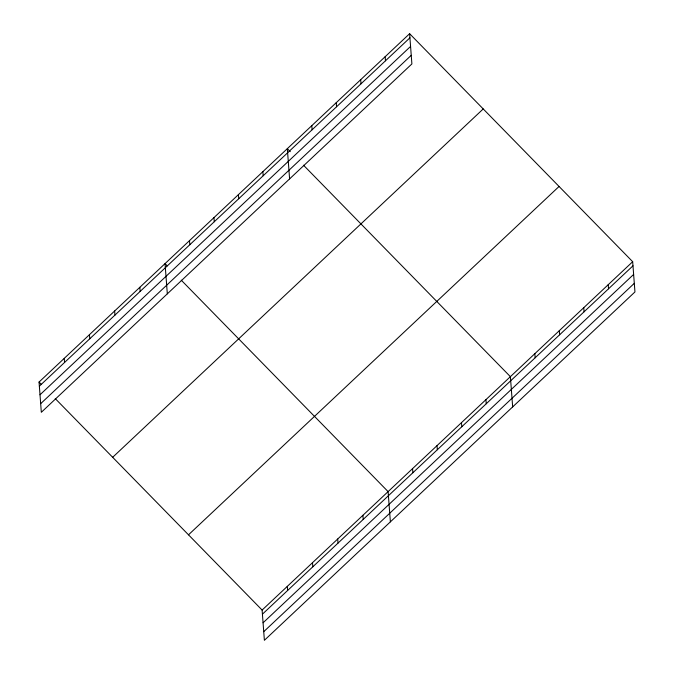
<?xml version="1.0" encoding="UTF-8"?>
<svg xmlns="http://www.w3.org/2000/svg" width="674" height="674" viewBox="0 0 674 674"><rect width="100%" height="100%" fill="white"/><g stroke="black" fill="none" stroke-linecap="round" stroke-linejoin="round"><path stroke-width="1.01" d="M409.615 33.7L411.89 63.937L41.325 412.294L39.05 382.057L409.615 33.7L632.675 261.706L634.95 291.943L264.385 640.3L262.11 610.063L55.251 398.612M39.362 386.16L409.927 37.811M40.01 394.787L410.567 46.43M40.676 403.667L411.241 55.31M112.659 457.301L483.224 108.944M188.501 534.819L559.066 186.462M262.11 610.063L632.675 261.706M262.422 614.174L632.979 265.817M263.071 622.793L633.627 274.436M263.736 631.681L634.301 283.324M290.275 151.667L287.326 148.659L289.601 178.896M303.519 165.214L510.386 376.665L512.661 406.902M167.253 265.868L165.046 263.618L167.321 293.847M181.239 280.165L388.106 491.624L390.381 521.861M39.05 382.057L41.266 384.315M608.218 284.698L608.529 288.809M583.76 307.689L584.072 311.801M559.302 330.681L559.614 334.793M534.844 353.673L535.156 357.784M485.929 399.657L486.24 403.768M461.471 422.649L461.783 426.76M437.013 445.64L437.325 449.752M385.157 56.692L385.469 60.803M412.564 468.632L412.867 472.744M360.7 79.684L361.011 83.795M336.242 102.675L336.553 106.778M362.907 515.315L363.21 519.418M311.784 125.667L312.096 129.77M337.708 538.998L338.019 543.109M312.509 562.689L312.82 566.792M262.868 171.651L263.18 175.754M287.309 586.372L287.621 590.483M238.411 194.643L238.722 198.746M213.961 217.635L214.265 221.738M189.504 240.626L189.807 244.729M139.847 287.301L140.158 291.412M114.647 310.992L114.959 315.095M89.448 334.675L89.76 338.786M64.249 358.366L64.561 362.477"/></g></svg>
